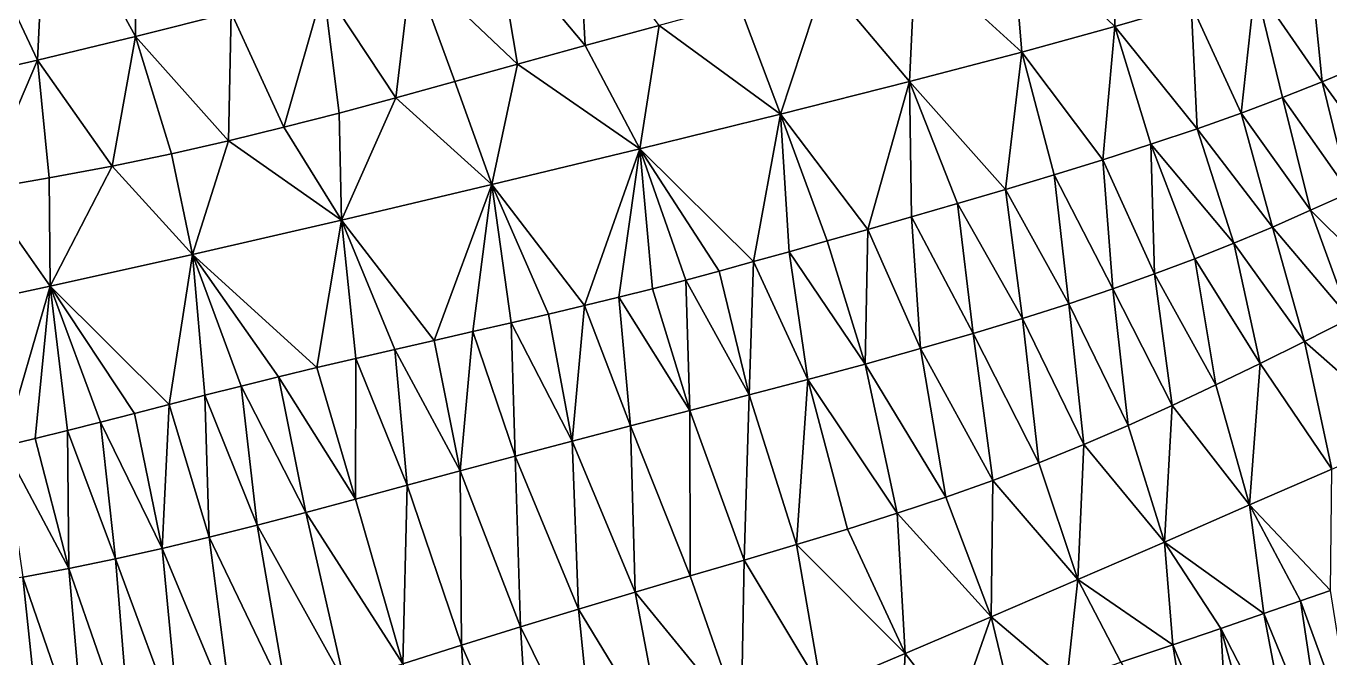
# Model space of a CAD drawing. Header units: metres. Extents: x 0 to 433, y 0 to 317.
# Drawn here: x 120.26 to 135.17, y 255.11 to 262.34 of the extents above; entities that cross this region are included whole.
import ezdxf

# ---------------------------------------------------------------- set-up
doc = ezdxf.new("R2010")
doc.units = ezdxf.units.M
doc.layers.add('TERRAIN_TIN', color=8, linetype='Continuous')

msp = doc.modelspace()

# ---------------------------------------------------------------- linework, layer by layer
at = {"layer": 'TERRAIN_TIN'}
for points in [[(121.508, 262.218, 4), (121.489, 264.345, 3), (120.49, 264.082, 3)], [(121.489, 264.345, 3), (121.508, 262.218, 4), (122.602, 262.493, 4)], [(119.498, 263.839, 3), (120.389, 261.949, 4), (120.49, 264.082, 3)], [(120.389, 261.949, 4), (121.508, 262.218, 4), (120.49, 264.082, 3)], [(120.389, 261.949, 4), (119.498, 263.839, 3), (119.256, 261.687, 4)], [(132.68, 263.809, 5), (131.527, 263.466, 5), (132.709, 262.331, 6)], [(133.582, 262.583, 6), (132.68, 263.809, 5), (132.709, 262.331, 6)], [(126.653, 262.115, 5), (126.571, 263.607, 4), (125.636, 263.328, 4)], [(126.571, 263.607, 4), (126.653, 262.115, 5), (127.497, 262.344, 5)], [(131.527, 263.466, 5), (130.429, 263.15, 5), (131.645, 262.041, 6)], [(132.709, 262.331, 6), (131.527, 263.466, 5), (131.645, 262.041, 6)], [(124.668, 263.05, 4), (125.878, 261.902, 5), (125.636, 263.328, 4)], [(125.878, 261.902, 5), (126.653, 262.115, 5), (125.636, 263.328, 4)], [(134.948, 263.025, 6), (135.534, 261.889, 7), (135.536, 263.239, 6)], [(124.485, 261.517, 5), (124.668, 263.05, 4), (123.658, 262.771, 4)], [(125.16, 261.703, 5), (124.668, 263.05, 4), (124.485, 261.517, 5)], [(125.16, 261.703, 5), (125.878, 261.902, 5), (124.668, 263.05, 4)], [(129.389, 262.859, 5), (130.359, 261.704, 6), (130.429, 263.15, 5)], [(130.429, 263.15, 5), (130.359, 261.704, 6), (131.645, 262.041, 6)], [(135.078, 261.7, 7), (134.948, 263.025, 6), (134.313, 262.811, 6)], [(135.534, 261.889, 7), (134.948, 263.025, 6), (135.078, 261.7, 7)], [(123.205, 261.18, 5), (123.658, 262.771, 4), (122.602, 262.493, 4)], [(123.658, 262.771, 4), (123.205, 261.18, 5), (123.838, 261.343, 5)], [(124.485, 261.517, 5), (123.658, 262.771, 4), (123.838, 261.343, 5)], [(128.885, 261.331, 6), (129.389, 262.859, 5), (128.41, 262.592, 5)], [(129.389, 262.859, 5), (128.885, 261.331, 6), (130.359, 261.704, 6)], [(133.582, 262.583, 6), (134.155, 261.341, 7), (134.313, 262.811, 6)], [(134.155, 261.341, 7), (134.625, 261.519, 7), (134.313, 262.811, 6)], [(134.625, 261.519, 7), (135.078, 261.7, 7), (134.313, 262.811, 6)], [(127.497, 262.344, 5), (128.885, 261.331, 6), (128.41, 262.592, 5)], [(133.652, 261.163, 7), (133.582, 262.583, 6), (132.709, 262.331, 6)], [(133.582, 262.583, 6), (133.652, 261.163, 7), (134.155, 261.341, 7)], [(121.508, 262.218, 4), (122.572, 261.025, 5), (122.602, 262.493, 4)], [(122.572, 261.025, 5), (123.205, 261.18, 5), (122.602, 262.493, 4)], [(126.653, 262.115, 5), (127.277, 260.933, 6), (127.497, 262.344, 5)], [(127.497, 262.344, 5), (127.277, 260.933, 6), (128.885, 261.331, 6)], [(132.573, 260.809, 7), (132.709, 262.331, 6), (131.645, 262.041, 6)], [(132.709, 262.331, 6), (132.573, 260.809, 7), (133.121, 260.985, 7)], [(133.652, 261.163, 7), (132.709, 262.331, 6), (133.121, 260.985, 7)], [(121.508, 262.218, 4), (120.389, 261.949, 4), (121.244, 260.737, 5)], [(121.923, 260.878, 5), (121.508, 262.218, 4), (121.244, 260.737, 5)], [(121.508, 262.218, 4), (121.923, 260.878, 5), (122.572, 261.025, 5)], [(127.277, 260.933, 6), (126.653, 262.115, 5), (125.878, 261.902, 5)], [(130.359, 261.704, 6), (131.458, 260.469, 7), (131.645, 262.041, 6)], [(131.458, 260.469, 7), (132.015, 260.636, 7), (131.645, 262.041, 6)], [(132.015, 260.636, 7), (132.573, 260.809, 7), (131.645, 262.041, 6)], [(120.389, 261.949, 4), (119.256, 261.687, 4), (119.755, 260.468, 5)], [(120.523, 260.601, 5), (120.389, 261.949, 4), (119.755, 260.468, 5)], [(120.389, 261.949, 4), (120.523, 260.601, 5), (121.244, 260.737, 5)], [(125.878, 261.902, 5), (125.16, 261.703, 5), (125.586, 260.525, 6)], [(127.277, 260.933, 6), (125.878, 261.902, 5), (125.586, 260.525, 6)], [(135.85, 260.643, 8), (135.534, 261.889, 7), (135.078, 261.7, 7)], [(125.16, 261.703, 5), (124.485, 261.517, 5), (125.586, 260.525, 6)], [(128.885, 261.331, 6), (129.883, 260.012, 7), (130.359, 261.704, 6)], [(129.883, 260.012, 7), (130.382, 260.155, 7), (130.359, 261.704, 6)], [(130.359, 261.704, 6), (130.91, 260.308, 7), (131.458, 260.469, 7)], [(130.382, 260.155, 7), (130.91, 260.308, 7), (130.359, 261.704, 6)], [(134.625, 261.519, 7), (135.392, 260.432, 8), (135.078, 261.7, 7)], [(135.392, 260.432, 8), (135.85, 260.643, 8), (135.078, 261.7, 7)], [(124.485, 261.517, 5), (123.838, 261.343, 5), (123.864, 260.118, 6)], [(124.485, 261.517, 5), (123.864, 260.118, 6), (125.586, 260.525, 6)], [(134.948, 260.231, 8), (134.625, 261.519, 7), (134.155, 261.341, 7)], [(134.948, 260.231, 8), (135.392, 260.432, 8), (134.625, 261.519, 7)], [(123.838, 261.343, 5), (123.205, 261.18, 5), (123.864, 260.118, 6)], [(128.885, 261.331, 6), (127.277, 260.933, 6), (128.576, 259.643, 7)], [(128.885, 261.331, 6), (128.576, 259.643, 7), (128.986, 259.757, 7)], [(128.885, 261.331, 6), (129.419, 259.88, 7), (129.883, 260.012, 7)], [(129.419, 259.88, 7), (128.885, 261.331, 6), (128.986, 259.757, 7)], [(134.155, 261.341, 7), (133.652, 261.163, 7), (134.51, 260.039, 8)], [(134.948, 260.231, 8), (134.155, 261.341, 7), (134.51, 260.039, 8)], [(123.205, 261.18, 5), (122.572, 261.025, 5), (123.864, 260.118, 6)], [(134.069, 259.855, 8), (133.652, 261.163, 7), (133.121, 260.985, 7)], [(133.652, 261.163, 7), (134.069, 259.855, 8), (134.51, 260.039, 8)], [(121.923, 260.878, 5), (122.162, 259.726, 6), (122.572, 261.025, 5)], [(122.572, 261.025, 5), (122.162, 259.726, 6), (123.864, 260.118, 6)], [(126.643, 259.14, 7), (127.277, 260.933, 6), (125.586, 260.525, 6)], [(127.038, 259.237, 7), (127.277, 260.933, 6), (126.643, 259.14, 7)], [(127.277, 260.933, 6), (127.038, 259.237, 7), (127.422, 259.334, 7)], [(128.576, 259.643, 7), (127.277, 260.933, 6), (128.184, 259.536, 7)], [(127.802, 259.433, 7), (127.277, 260.933, 6), (127.422, 259.334, 7)], [(127.277, 260.933, 6), (127.802, 259.433, 7), (128.184, 259.536, 7)], [(132.573, 260.809, 7), (133.162, 259.502, 8), (133.121, 260.985, 7)], [(133.162, 259.502, 8), (133.622, 259.676, 8), (133.121, 260.985, 7)], [(133.622, 259.676, 8), (134.069, 259.855, 8), (133.121, 260.985, 7)], [(122.162, 259.726, 6), (121.923, 260.878, 5), (121.244, 260.737, 5)], [(132.684, 259.331, 8), (132.573, 260.809, 7), (132.015, 260.636, 7)], [(132.573, 260.809, 7), (132.684, 259.331, 8), (133.162, 259.502, 8)], [(120.523, 260.601, 5), (120.533, 259.363, 6), (121.244, 260.737, 5)], [(120.533, 259.363, 6), (122.162, 259.726, 6), (121.244, 260.737, 5)], [(132.015, 260.636, 7), (131.458, 260.469, 7), (132.183, 259.161, 8)], [(132.684, 259.331, 8), (132.015, 260.636, 7), (132.183, 259.161, 8)], [(120.523, 260.601, 5), (119.755, 260.468, 5), (120.533, 259.363, 6)], [(123.864, 260.118, 6), (124.925, 258.741, 7), (125.586, 260.525, 6)], [(124.925, 258.741, 7), (125.369, 258.843, 7), (125.586, 260.525, 6)], [(125.369, 258.843, 7), (125.806, 258.943, 7), (125.586, 260.525, 6)], [(125.806, 258.943, 7), (126.232, 259.042, 7), (125.586, 260.525, 6)], [(126.232, 259.042, 7), (126.643, 259.14, 7), (125.586, 260.525, 6)], [(119.755, 260.468, 5), (119.029, 259.04, 6), (120.533, 259.363, 6)], [(131.458, 260.469, 7), (130.91, 260.308, 7), (131.653, 258.992, 8)], [(131.458, 260.469, 7), (131.653, 258.992, 8), (132.183, 259.161, 8)], [(135.392, 260.432, 8), (134.948, 260.231, 8), (135.926, 259.258, 9)], [(130.382, 260.155, 7), (131.089, 258.821, 8), (130.91, 260.308, 7)], [(130.91, 260.308, 7), (131.089, 258.821, 8), (131.653, 258.992, 8)], [(135.396, 258.991, 9), (134.948, 260.231, 8), (134.51, 260.039, 8)], [(134.948, 260.231, 8), (135.396, 258.991, 9), (135.926, 259.258, 9)], [(122.162, 259.726, 6), (123.584, 258.431, 7), (123.864, 260.118, 6)], [(123.584, 258.431, 7), (124.028, 258.535, 7), (123.864, 260.118, 6)], [(124.028, 258.535, 7), (124.476, 258.639, 7), (123.864, 260.118, 6)], [(124.476, 258.639, 7), (124.925, 258.741, 7), (123.864, 260.118, 6)], [(130.488, 258.648, 8), (130.382, 260.155, 7), (129.883, 260.012, 7)], [(131.089, 258.821, 8), (130.382, 260.155, 7), (130.488, 258.648, 8)], [(134.51, 260.039, 8), (134.069, 259.855, 8), (134.878, 258.731, 9)], [(135.396, 258.991, 9), (134.51, 260.039, 8), (134.878, 258.731, 9)], [(129.883, 260.012, 7), (129.419, 259.88, 7), (129.855, 258.472, 8)], [(130.488, 258.648, 8), (129.883, 260.012, 7), (129.855, 258.472, 8)], [(128.576, 259.643, 7), (129.199, 258.295, 8), (128.986, 259.757, 7)], [(129.855, 258.472, 8), (129.419, 259.88, 7), (128.986, 259.757, 7)], [(129.199, 258.295, 8), (129.855, 258.472, 8), (128.986, 259.757, 7)], [(134.069, 259.855, 8), (133.622, 259.676, 8), (134.369, 258.479, 9)], [(134.069, 259.855, 8), (134.369, 258.479, 9), (134.878, 258.731, 9)], [(121.895, 258.011, 7), (122.162, 259.726, 6), (120.533, 259.363, 6)], [(122.162, 259.726, 6), (121.895, 258.011, 7), (122.302, 258.115, 7)], [(123.584, 258.431, 7), (122.162, 259.726, 6), (123.146, 258.326, 7)], [(122.719, 258.22, 7), (122.162, 259.726, 6), (122.302, 258.115, 7)], [(122.162, 259.726, 6), (122.719, 258.22, 7), (123.146, 258.326, 7)], [(128.528, 258.118, 8), (128.576, 259.643, 7), (128.184, 259.536, 7)], [(129.199, 258.295, 8), (128.576, 259.643, 7), (128.528, 258.118, 8)], [(133.622, 259.676, 8), (133.162, 259.502, 8), (133.865, 258.235, 9)], [(134.369, 258.479, 9), (133.622, 259.676, 8), (133.865, 258.235, 9)], [(127.802, 259.433, 7), (128.528, 258.118, 8), (128.184, 259.536, 7)], [(133.162, 259.502, 8), (132.684, 259.331, 8), (133.364, 257.998, 9)], [(133.162, 259.502, 8), (133.364, 257.998, 9), (133.865, 258.235, 9)], [(119.029, 259.04, 6), (120.002, 257.533, 7), (120.533, 259.363, 6)], [(120.533, 259.363, 6), (120.002, 257.533, 7), (120.363, 257.62, 7)], [(120.733, 257.712, 7), (120.533, 259.363, 6), (120.363, 257.62, 7)], [(121.111, 257.808, 7), (121.499, 257.908, 7), (120.533, 259.363, 6)], [(121.499, 257.908, 7), (121.895, 258.011, 7), (120.533, 259.363, 6)], [(120.733, 257.712, 7), (121.111, 257.808, 7), (120.533, 259.363, 6)], [(127.038, 259.237, 7), (127.849, 257.94, 8), (127.422, 259.334, 7)], [(127.849, 257.94, 8), (127.802, 259.433, 7), (127.422, 259.334, 7)], [(128.528, 258.118, 8), (127.802, 259.433, 7), (127.849, 257.94, 8)], [(132.862, 257.77, 9), (132.684, 259.331, 8), (132.183, 259.161, 8)], [(132.684, 259.331, 8), (132.862, 257.77, 9), (133.364, 257.998, 9)], [(126.232, 259.042, 7), (126.502, 257.59, 8), (126.643, 259.14, 7)], [(126.643, 259.14, 7), (126.502, 257.59, 8), (127.171, 257.764, 8)], [(127.038, 259.237, 7), (126.643, 259.14, 7), (127.171, 257.764, 8)], [(127.849, 257.94, 8), (127.038, 259.237, 7), (127.171, 257.764, 8)], [(131.653, 258.992, 8), (132.355, 257.551, 9), (132.183, 259.161, 8)], [(132.355, 257.551, 9), (132.862, 257.77, 9), (132.183, 259.161, 8)], [(126.502, 257.59, 8), (126.232, 259.042, 7), (125.806, 258.943, 7)], [(131.089, 258.821, 8), (131.84, 257.341, 9), (131.653, 258.992, 8)], [(131.653, 258.992, 8), (131.84, 257.341, 9), (132.355, 257.551, 9)], [(136.088, 257.663, 10), (135.396, 258.991, 9), (134.878, 258.731, 9)], [(125.369, 258.843, 7), (124.925, 258.741, 7), (125.221, 257.249, 8)], [(125.85, 257.418, 8), (125.369, 258.843, 7), (125.221, 257.249, 8)], [(125.369, 258.843, 7), (125.85, 257.418, 8), (125.806, 258.943, 7)], [(125.85, 257.418, 8), (126.502, 257.59, 8), (125.806, 258.943, 7)], [(124.925, 258.741, 7), (124.476, 258.639, 7), (125.221, 257.249, 8)], [(131.089, 258.821, 8), (130.488, 258.648, 8), (131.315, 257.14, 9)], [(131.84, 257.341, 9), (131.089, 258.821, 8), (131.315, 257.14, 9)], [(134.369, 258.479, 9), (135.19, 257.271, 10), (134.878, 258.731, 9)], [(135.19, 257.271, 10), (136.088, 257.663, 10), (134.878, 258.731, 9)], [(124.615, 257.085, 8), (124.476, 258.639, 7), (124.028, 258.535, 7)], [(124.476, 258.639, 7), (124.615, 257.085, 8), (125.221, 257.249, 8)], [(130.775, 256.949, 9), (130.488, 258.648, 8), (129.855, 258.472, 8)], [(130.488, 258.648, 8), (130.775, 256.949, 9), (131.315, 257.14, 9)], [(123.584, 258.431, 7), (123.146, 258.326, 7), (124.027, 256.926, 8)], [(123.584, 258.431, 7), (124.027, 256.926, 8), (124.028, 258.535, 7)], [(124.027, 256.926, 8), (124.615, 257.085, 8), (124.028, 258.535, 7)], [(129.855, 258.472, 8), (129.199, 258.295, 8), (130.221, 256.765, 9)], [(130.775, 256.949, 9), (129.855, 258.472, 8), (130.221, 256.765, 9)], [(134.25, 256.86, 10), (134.369, 258.479, 9), (133.865, 258.235, 9)], [(134.369, 258.479, 9), (134.25, 256.86, 10), (135.19, 257.271, 10)], [(122.719, 258.22, 7), (123.456, 256.774, 8), (123.146, 258.326, 7)], [(123.146, 258.326, 7), (123.456, 256.774, 8), (124.027, 256.926, 8)], [(129.199, 258.295, 8), (128.528, 258.118, 8), (129.068, 256.408, 9)], [(129.652, 256.585, 9), (129.199, 258.295, 8), (129.068, 256.408, 9)], [(129.199, 258.295, 8), (129.652, 256.585, 9), (130.221, 256.765, 9)], [(121.895, 258.011, 7), (122.352, 256.491, 8), (122.302, 258.115, 7)], [(122.899, 256.628, 8), (122.719, 258.22, 7), (122.302, 258.115, 7)], [(122.352, 256.491, 8), (122.899, 256.628, 8), (122.302, 258.115, 7)], [(123.456, 256.774, 8), (122.719, 258.22, 7), (122.899, 256.628, 8)], [(128.528, 258.118, 8), (127.849, 257.94, 8), (128.469, 256.23, 9)], [(128.528, 258.118, 8), (128.469, 256.23, 9), (129.068, 256.408, 9)], [(133.364, 257.998, 9), (134.25, 256.86, 10), (133.865, 258.235, 9)], [(121.895, 258.011, 7), (121.499, 257.908, 7), (121.813, 256.362, 8)], [(122.352, 256.491, 8), (121.895, 258.011, 7), (121.813, 256.362, 8)], [(132.862, 257.77, 9), (133.278, 256.436, 10), (133.364, 257.998, 9)], [(133.278, 256.436, 10), (134.25, 256.86, 10), (133.364, 257.998, 9)], [(121.111, 257.808, 7), (120.733, 257.712, 7), (121.279, 256.243, 8)], [(121.499, 257.908, 7), (121.111, 257.808, 7), (121.813, 256.362, 8)], [(121.111, 257.808, 7), (121.279, 256.243, 8), (121.813, 256.362, 8)], [(127.849, 257.94, 8), (127.171, 257.764, 8), (127.853, 256.049, 9)], [(128.469, 256.23, 9), (127.849, 257.94, 8), (127.853, 256.049, 9)], [(120.733, 257.712, 7), (120.363, 257.62, 7), (120.747, 256.135, 8)], [(121.279, 256.243, 8), (120.733, 257.712, 7), (120.747, 256.135, 8)], [(126.502, 257.59, 8), (127.222, 255.863, 9), (127.171, 257.764, 8)], [(127.171, 257.764, 8), (127.222, 255.863, 9), (127.853, 256.049, 9)], [(133.278, 256.436, 10), (132.862, 257.77, 9), (132.355, 257.551, 9)], [(120.363, 257.62, 7), (120.002, 257.533, 7), (120.747, 256.135, 8)], [(120.002, 257.533, 7), (120.22, 256.036, 8), (120.747, 256.135, 8)], [(126.502, 257.59, 8), (125.85, 257.418, 8), (126.574, 255.669, 9)], [(127.222, 255.863, 9), (126.502, 257.59, 8), (126.574, 255.669, 9)], [(131.84, 257.341, 9), (132.287, 256.007, 10), (132.355, 257.551, 9)], [(132.287, 256.007, 10), (133.278, 256.436, 10), (132.355, 257.551, 9)], [(125.911, 255.466, 9), (125.85, 257.418, 8), (125.221, 257.249, 8)], [(126.574, 255.669, 9), (125.85, 257.418, 8), (125.911, 255.466, 9)], [(124.615, 257.085, 8), (125.239, 255.256, 9), (125.221, 257.249, 8)], [(125.239, 255.256, 9), (125.911, 255.466, 9), (125.221, 257.249, 8)], [(132.287, 256.007, 10), (131.84, 257.341, 9), (131.315, 257.14, 9)], [(134.25, 256.86, 10), (135.174, 255.881, 11), (135.19, 257.271, 10)], [(124.566, 255.043, 9), (124.615, 257.085, 8), (124.027, 256.926, 8)], [(124.615, 257.085, 8), (124.566, 255.043, 9), (125.239, 255.256, 9)], [(131.315, 257.14, 9), (130.775, 256.949, 9), (131.294, 255.579, 10)], [(132.287, 256.007, 10), (131.315, 257.14, 9), (131.294, 255.579, 10)], [(123.456, 256.774, 8), (124.566, 255.043, 9), (124.027, 256.926, 8)], [(131.294, 255.579, 10), (130.775, 256.949, 9), (130.221, 256.765, 9)], [(123.9, 254.833, 9), (123.456, 256.774, 8), (122.899, 256.628, 8)], [(124.566, 255.043, 9), (123.456, 256.774, 8), (123.9, 254.833, 9)], [(129.652, 256.585, 9), (130.311, 255.161, 10), (130.221, 256.765, 9)], [(130.311, 255.161, 10), (131.294, 255.579, 10), (130.221, 256.765, 9)], [(134.25, 256.86, 10), (133.278, 256.436, 10), (134.412, 255.617, 11)], [(135.174, 255.881, 11), (134.25, 256.86, 10), (134.833, 255.762, 11)], [(134.25, 256.86, 10), (134.412, 255.617, 11), (134.833, 255.762, 11)], [(122.352, 256.491, 8), (123.248, 254.628, 9), (122.899, 256.628, 8)], [(123.248, 254.628, 9), (123.9, 254.833, 9), (122.899, 256.628, 8)], [(122.352, 256.491, 8), (121.813, 256.362, 8), (122.618, 254.434, 9)], [(123.248, 254.628, 9), (122.352, 256.491, 8), (122.618, 254.434, 9)], [(130.311, 255.161, 10), (129.652, 256.585, 9), (129.068, 256.408, 9)], [(121.279, 256.243, 8), (122.018, 254.253, 9), (121.813, 256.362, 8)], [(121.813, 256.362, 8), (122.018, 254.253, 9), (122.618, 254.434, 9)], [(129.068, 256.408, 9), (128.469, 256.23, 9), (129.353, 254.758, 10)], [(130.311, 255.161, 10), (129.068, 256.408, 9), (129.353, 254.758, 10)], [(133.278, 256.436, 10), (132.287, 256.007, 10), (133.371, 255.262, 11)], [(133.278, 256.436, 10), (133.371, 255.262, 11), (133.92, 255.449, 11)], [(134.412, 255.617, 11), (133.278, 256.436, 10), (133.92, 255.449, 11)], [(121.456, 254.091, 9), (121.279, 256.243, 8), (120.747, 256.135, 8)], [(121.279, 256.243, 8), (121.456, 254.091, 9), (122.018, 254.253, 9)], [(128.435, 254.379, 10), (128.469, 256.23, 9), (127.853, 256.049, 9)], [(128.469, 256.23, 9), (128.435, 254.379, 10), (129.353, 254.758, 10)], [(119.7, 255.946, 8), (120.452, 253.829, 9), (120.22, 256.036, 8)], [(120.22, 256.036, 8), (120.936, 253.951, 9), (120.747, 256.135, 8)], [(120.22, 256.036, 8), (120.452, 253.829, 9), (120.936, 253.951, 9)], [(120.936, 253.951, 9), (121.456, 254.091, 9), (120.747, 256.135, 8)], [(127.222, 255.863, 9), (128.435, 254.379, 10), (127.853, 256.049, 9)], [(132.158, 254.849, 11), (132.287, 256.007, 10), (131.294, 255.579, 10)], [(132.287, 256.007, 10), (132.158, 254.849, 11), (132.779, 255.061, 11)], [(133.371, 255.262, 11), (132.287, 256.007, 10), (132.779, 255.061, 11)], [(119.7, 255.946, 8), (119.994, 253.724, 9), (120.452, 253.829, 9)], [(127.222, 255.863, 9), (126.574, 255.669, 9), (127.571, 254.031, 10)], [(128.435, 254.379, 10), (127.222, 255.863, 9), (127.571, 254.031, 10)], [(135.471, 254.01, 12), (135.174, 255.881, 11), (134.833, 255.762, 11)], [(134.833, 255.762, 11), (134.412, 255.617, 11), (135.109, 253.917, 12)], [(135.471, 254.01, 12), (134.833, 255.762, 11), (135.109, 253.917, 12)], [(126.773, 253.719, 10), (126.574, 255.669, 9), (125.911, 255.466, 9)], [(126.574, 255.669, 9), (126.773, 253.719, 10), (127.571, 254.031, 10)], [(130.311, 255.161, 10), (130.886, 254.413, 11), (131.294, 255.579, 10)], [(130.886, 254.413, 11), (131.522, 254.632, 11), (131.294, 255.579, 10)], [(131.522, 254.632, 11), (132.158, 254.849, 11), (131.294, 255.579, 10)], [(134.752, 253.834, 12), (134.412, 255.617, 11), (133.92, 255.449, 11)], [(134.412, 255.617, 11), (134.752, 253.834, 12), (135.109, 253.917, 12)], [(125.911, 255.466, 9), (125.239, 255.256, 9), (126.038, 253.442, 10)], [(126.773, 253.719, 10), (125.911, 255.466, 9), (126.038, 253.442, 10)], [(133.371, 255.262, 11), (134.022, 253.687, 12), (133.92, 255.449, 11)], [(134.022, 253.687, 12), (134.393, 253.759, 12), (133.92, 255.449, 11)], [(134.393, 253.759, 12), (134.752, 253.834, 12), (133.92, 255.449, 11)], [(133.634, 253.617, 12), (133.371, 255.262, 11), (132.779, 255.061, 11)], [(133.371, 255.262, 11), (133.634, 253.617, 12), (134.022, 253.687, 12)], [(124.566, 255.043, 9), (125.363, 253.196, 10), (125.239, 255.256, 9)], [(125.239, 255.256, 9), (125.363, 253.196, 10), (126.038, 253.442, 10)], [(130.311, 255.161, 10), (129.353, 254.758, 10), (130.263, 254.196, 11)], [(130.886, 254.413, 11), (130.311, 255.161, 10), (130.263, 254.196, 11)]]:
    msp.add_3dface(points, dxfattribs=at)

doc.saveas('drawing.dxf')
